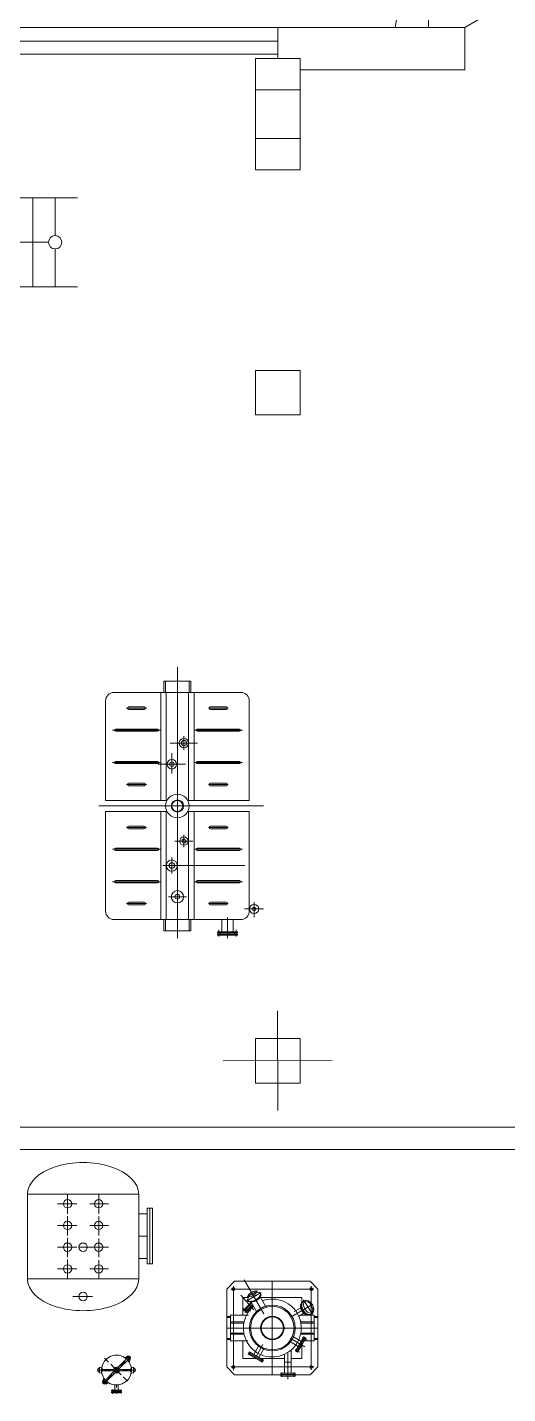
# Model space of a CAD drawing. Header units: millimetres. Extents: x 1663 to 6300, y 431 to 1491.
# Drawn here: x 2832.6 to 2875.7, y 1094.4 to 1217.1 of the extents above; entities that cross this region are included whole.
import ezdxf

# ---------------------------------------------------------------- set-up
doc = ezdxf.new("R2010")
doc.units = ezdxf.units.MM
doc.layers.add('Линия связи (Вновь)', color=3, linetype='Continuous', lineweight=60)
doc.layers.add('Строительный', color=251, linetype='Continuous', lineweight=13)

# ---------------------------------------------------------------- blocks, each defined once
blk = doc.blocks.new('A$C178B2837')
at = {"layer": 'Строительный', "ltscale": 100}
for p, q in [((304.71, 420.51), (301.71, 402.51)), ((304.71, 402.51), (304.71, 420.51)), ((307.96, 402.51), (318.14, 408.39)), ((206.46, 402.51), (291.16, 402.51)), ((307.96, 402.51), (291.16, 402.51)), ((291.16, 402.51), (291.16, 399.71)), ((307.96, 402.51), (307.96, 398.71)), ((231.16, 401.26), (291.16, 401.26)), ((231.16, 400.11), (291.16, 400.11)), ((291.16, 399.71), (289.16, 399.71)), ((289.16, 399.71), (289.16, 389.71)), ((291.16, 399.71), (293.16, 399.71)), ((293.16, 389.71), (293.16, 399.71)), ((307.96, 398.71), (293.16, 398.71)), ((289.16, 396.89), (293.16, 396.89)), ((289.16, 392.54), (293.16, 392.54)), ((289.16, 389.71), (293.16, 389.71)), ((252.69, 387.21), (273.16, 387.21)), ((269.16, 387.21), (269.16, 379.21)), ((271.16, 387.21), (271.16, 383.81)), ((248.96, 383.21), (270.56, 383.21)), ((271.16, 382.61), (271.16, 379.21)), ((245.58, 379.21), (273.16, 379.21)), ((289.16, 367.71), (289.16, 371.71)), ((289.16, 371.71), (293.16, 371.71)), ((293.16, 371.71), (293.16, 367.71)), ((293.16, 367.71), (289.16, 367.71)), ((282.14, 345.07), (282.14, 320.71)), ((280.93, 342.79), (280.93, 343.79)), ((280.93, 343.79), (282.14, 343.79)), ((281.08, 342.79), (281.08, 343.79)), ((283.36, 343.79), (282.14, 343.79)), ((283.21, 342.79), (283.21, 343.79)), ((283.36, 342.79), (283.36, 343.79)), ((276.44, 342.79), (287.84, 342.79)), ((280.64, 342.79), (280.64, 333.09)), ((281.14, 342.79), (281.14, 333.09)), ((283.14, 342.79), (283.14, 333.09)), ((283.64, 342.79), (283.64, 333.09)), ((275.69, 333.09), (275.69, 342.04)), ((277.58, 341.36), (279.36, 341.36)), ((277.77, 341.48), (279.17, 341.48)), ((277.77, 341.24), (279.17, 341.24)), ((286.7, 341.36), (284.93, 341.36)), ((286.52, 341.48), (285.12, 341.48)), ((286.52, 341.24), (285.12, 341.24)), ((288.59, 342.04), (288.59, 333.09)), ((276.31, 339.4), (280.58, 339.4)), ((276.58, 339.5), (280.36, 339.5)), ((276.58, 339.3), (280.36, 339.3)), ((282.73, 337.62), (282.73, 338.87)), ((287.98, 339.4), (283.7, 339.4)), ((287.71, 339.5), (283.93, 339.5)), ((287.71, 339.3), (283.93, 339.3)), ((283.96, 338.24), (281.5, 338.24)), ((276.31, 336.49), (280.58, 336.49)), ((276.58, 336.59), (280.36, 336.59)), ((276.58, 336.39), (280.36, 336.39)), ((282.87, 336.34), (280.41, 336.34)), ((281.64, 335.51), (281.64, 337.32)), ((287.98, 336.49), (283.7, 336.49)), ((287.71, 336.59), (283.93, 336.59)), ((287.71, 336.39), (283.93, 336.39)), ((277.58, 334.53), (279.36, 334.53)), ((277.77, 334.65), (279.17, 334.65)), ((277.77, 334.41), (279.17, 334.41)), ((286.7, 334.53), (284.93, 334.53)), ((286.52, 334.65), (285.12, 334.65)), ((286.52, 334.41), (285.12, 334.41)), ((289.87, 332.59), (275.09, 332.59)), ((281.14, 333.09), (275.69, 333.09)), ((288.59, 333.09), (283.14, 333.09)), ((275.69, 323.14), (275.69, 332.09)), ((281.14, 332.09), (275.69, 332.09)), ((280.64, 332.09), (280.64, 322.39)), ((281.14, 332.09), (281.14, 322.39)), ((283.14, 332.09), (283.14, 322.39)), ((288.59, 332.09), (283.14, 332.09)), ((283.64, 332.09), (283.64, 322.39)), ((288.59, 332.09), (288.59, 323.14)), ((277.58, 330.66), (279.36, 330.66)), ((277.77, 330.78), (279.17, 330.78)), ((277.77, 330.54), (279.17, 330.54)), ((286.7, 330.66), (284.93, 330.66)), ((286.52, 330.78), (285.12, 330.78)), ((286.52, 330.54), (285.12, 330.54)), ((283.54, 329.44), (281.92, 329.44)), ((282.73, 330), (282.73, 328.89)), ((276.31, 328.7), (280.58, 328.7)), ((276.58, 328.8), (280.36, 328.8)), ((276.58, 328.6), (280.36, 328.6)), ((281.64, 327.96), (281.64, 326.53)), ((287.98, 328.7), (283.7, 328.7)), ((287.71, 328.8), (283.93, 328.8)), ((287.71, 328.6), (283.93, 328.6)), ((282.45, 327.24), (280.83, 327.24)), ((282.45, 327.24), (288.2, 327.24)), ((276.31, 325.79), (280.58, 325.79)), ((276.58, 325.89), (280.36, 325.89)), ((276.58, 325.69), (280.36, 325.69)), ((287.98, 325.79), (283.7, 325.79)), ((287.71, 325.89), (283.93, 325.89)), ((287.71, 325.69), (283.93, 325.69)), ((277.77, 323.95), (279.17, 323.95)), ((282.95, 324.44), (281.34, 324.44)), ((286.52, 323.95), (285.12, 323.95)), ((289.03, 323.94), (289.03, 322.61)), ((277.58, 323.83), (279.36, 323.83)), ((277.77, 323.71), (279.17, 323.71)), ((286.7, 323.83), (284.93, 323.83)), ((286.52, 323.71), (285.12, 323.71)), ((289.88, 323.34), (288.18, 323.34)), ((288.59, 323.14), (288.59, 323.14)), ((288.59, 323.14), (288.59, 323.14)), ((288.59, 323.14), (288.59, 323.14)), ((287.84, 322.39), (276.44, 322.39)), ((280.93, 322.39), (280.93, 321.39)), ((281.08, 322.39), (281.08, 321.39)), ((283.21, 322.39), (283.21, 321.39)), ((283.36, 322.39), (283.36, 321.39)), ((286.14, 322.39), (286.14, 321.29)), ((286.64, 322.58), (286.64, 320.71)), ((287.14, 322.39), (287.14, 321.29)), ((280.93, 321.39), (282.14, 321.39)), ((283.36, 321.39), (282.14, 321.39)), ((286.14, 321.29), (285.74, 321.29)), ((285.74, 321.29), (285.74, 321.19)), ((285.74, 321.19), (286.14, 321.19)), ((286.14, 321.09), (285.74, 321.09)), ((285.74, 321.09), (285.74, 320.99)), ((285.74, 320.99), (286.64, 320.99)), ((285.87, 321.46), (285.87, 320.86)), ((286.01, 321.19), (286.01, 321.09)), ((286.14, 321.29), (286.64, 321.29)), ((286.14, 321.19), (286.64, 321.19)), ((286.14, 321.09), (286.64, 321.09)), ((287.14, 321.29), (286.64, 321.29)), ((287.14, 321.19), (286.64, 321.19)), ((287.14, 321.09), (286.64, 321.09)), ((287.54, 320.99), (286.64, 320.99)), ((287.14, 321.29), (287.54, 321.29)), ((287.54, 321.19), (287.14, 321.19)), ((287.14, 321.09), (287.54, 321.09)), ((287.28, 321.19), (287.28, 321.09)), ((287.42, 321.46), (287.42, 320.86)), ((287.54, 321.29), (287.54, 321.19)), ((287.54, 321.09), (287.54, 320.99)), ((291.14, 314.2), (291.17, 305.25)), ((289.16, 307.71), (289.16, 311.71)), ((289.16, 311.71), (293.16, 311.71)), ((293.16, 311.71), (293.16, 307.71)), ((286.26, 309.71), (296.05, 309.73)), ((293.16, 307.71), (289.16, 307.71)), ((346.46, 303.74), (200.29, 303.74)), ((343.56, 301.74), (198.29, 301.74)), ((268.67, 290.12), (268.67, 297.72)), ((268.67, 297.72), (278.67, 297.72)), ((272.27, 295.97), (272.27, 297.7)), ((275.07, 295.97), (275.07, 297.66)), ((278.67, 290.12), (278.67, 297.72)), ((271.36, 296.87), (273.1, 296.87)), ((272.27, 294.02), (272.27, 295.75)), ((274.28, 296.87), (275.95, 296.87)), ((275.07, 294.02), (275.07, 295.71)), ((278.67, 295.96), (279.44, 295.96)), ((279.44, 291.46), (279.44, 296.46)), ((279.44, 296.46), (279.89, 296.46)), ((279.67, 291.46), (279.67, 296.46)), ((279.89, 291.46), (279.89, 296.46)), ((271.36, 294.92), (273.1, 294.92)), ((274.28, 294.92), (275.95, 294.92)), ((272.27, 292.07), (272.27, 293.8)), ((275.07, 292.07), (275.07, 293.76)), ((278.67, 293.96), (279.44, 293.96)), ((271.36, 292.97), (273.1, 292.97)), ((273.29, 292.97), (275.95, 292.97)), ((271.36, 291.02), (273.1, 291.02)), ((272.27, 290.12), (272.27, 291.85)), ((274.28, 291.02), (275.95, 291.02)), ((275.07, 290.12), (275.07, 291.81)), ((278.67, 291.96), (279.44, 291.96)), ((279.44, 291.46), (279.89, 291.46)), ((268.67, 290.12), (278.67, 290.12)), ((286.57, 289.21), (287.27, 289.91)), ((294.07, 289.91), (287.27, 289.91)), ((289.92, 286.99), (288.13, 290.04)), ((290.67, 281.51), (290.67, 289.91)), ((294.77, 289.21), (294.07, 289.91)), ((272.76, 288.54), (274.5, 288.54)), ((286.57, 289.21), (286.57, 285.71)), ((290.67, 289.21), (286.93, 289.21)), ((287.18, 289.47), (287.18, 285.71)), ((289.02, 287.34), (287.84, 288.66)), ((288.53, 288.46), (288.02, 288.46)), ((288.02, 288.46), (288.02, 286.86)), ((289.67, 288.89), (288.38, 288.14)), ((289.34, 289.04), (288.41, 288.5)), ((288.87, 288.77), (288.79, 288.91)), ((288.82, 288.56), (288.9, 288.44)), ((289.08, 288.72), (289.15, 288.59)), ((290.07, 287.67), (289.58, 288.5)), ((293.32, 288.46), (289.6, 288.46)), ((290.67, 289.21), (294.4, 289.21)), ((293.32, 288.46), (293.32, 288.02)), ((294.17, 289.47), (294.17, 285.71)), ((294.77, 289.21), (294.77, 285.71)), ((288.13, 287.37), (288.06, 287.45)), ((288.08, 287.32), (288.76, 288)), ((288.14, 287.26), (288.08, 287.32)), ((288.42, 287.09), (288.13, 287.37)), ((288.14, 287.26), (288.81, 287.94)), ((288.24, 287.16), (288.88, 287.82)), ((288.29, 287.11), (288.24, 287.16)), ((288.38, 287.31), (288.29, 287.41)), ((288.56, 287.38), (288.29, 287.11)), ((288.56, 287.38), (288.92, 287.75)), ((288.72, 287.22), (288.56, 287.38)), ((289.25, 287.19), (288.76, 288.02)), ((288.97, 287.68), (288.97, 287.68)), ((290.07, 287.67), (290.14, 287.55)), ((292.49, 286.78), (294.32, 287.84)), ((292.76, 287.26), (292.63, 287.19)), ((292.76, 287.26), (293.22, 287.53)), ((293.52, 288.17), (293.43, 288.1)), ((294.27, 286.94), (293.48, 288.23)), ((286.92, 286.75), (286.57, 286.75)), ((286.92, 286.65), (286.57, 286.65)), ((288.52, 286.86), (286.92, 286.86)), ((286.92, 286.86), (286.92, 285.71)), ((288.13, 286.26), (286.92, 286.26)), ((288.11, 286.16), (286.92, 286.16)), ((293.04, 286.77), (293.5, 287.04)), ((293.2, 286.86), (293.83, 286.86)), ((293.21, 286.26), (294.42, 286.26)), ((293.23, 286.16), (294.42, 286.16)), ((293.32, 286.93), (293.32, 286.86)), ((293.99, 286.86), (294.42, 286.86)), ((294.23, 287), (294.12, 286.92)), ((294.42, 286.86), (294.42, 285.71)), ((294.42, 286.75), (294.77, 286.75)), ((294.42, 286.65), (294.77, 286.65)), ((294.77, 285.71), (286.57, 285.71)), ((286.57, 282.21), (286.57, 285.71)), ((286.92, 284.78), (286.57, 284.78)), ((286.92, 284.68), (286.57, 284.68)), ((286.92, 284.56), (286.92, 285.71)), ((288.11, 285.26), (286.92, 285.26)), ((288.13, 285.16), (286.92, 285.16)), ((286.92, 284.68), (286.92, 284.78)), ((286.92, 284.68), (286.92, 284.68)), ((286.92, 284.68), (286.92, 284.68)), ((287.18, 281.92), (287.18, 285.71)), ((292.26, 284.79), (293.58, 284.03)), ((292.47, 284.97), (293.26, 284.51)), ((293.51, 284.93), (292.76, 283.63)), ((292.84, 283.58), (293.6, 284.88)), ((292.93, 283.53), (293.68, 284.83)), ((293.21, 285.16), (294.42, 285.16)), ((293.23, 285.26), (294.42, 285.26)), ((293.77, 284.65), (293.37, 284.88)), ((293.68, 284.83), (293.51, 284.93)), ((294.17, 281.95), (294.17, 285.71)), ((294.42, 284.56), (294.42, 285.71)), ((294.42, 284.78), (294.77, 284.78)), ((294.42, 284.68), (294.77, 284.68)), ((294.77, 282.21), (294.77, 285.71)), ((288.46, 284.56), (286.92, 284.56)), ((288.02, 282.96), (288.02, 284.56)), ((288.49, 283.39), (288.58, 283.56)), ((289.84, 282.73), (288.53, 283.47)), ((289.89, 282.82), (288.58, 283.56)), ((288.75, 283.53), (288.6, 283.26)), ((289.44, 284.08), (289.01, 283.32)), ((289.82, 284.22), (289.1, 282.94)), ((289.46, 283.06), (289.91, 283.84)), ((292.07, 281.13), (292.07, 283.52)), ((293, 284.06), (292.21, 284.52)), ((292.37, 281.65), (292.37, 283.75)), ((293.13, 283.55), (292.73, 283.78)), ((292.93, 283.53), (292.76, 283.63)), ((293, 284.06), (293.26, 284.51)), ((293.32, 282.96), (293.32, 284.2)), ((293.53, 284.56), (294.42, 284.56)), ((275.96, 282.64), (275.59, 283.01)), ((276.05, 282.55), (276.05, 282.55)), ((276.52, 282.08), (276.15, 282.45)), ((276.83, 282.19), (277.6, 282.96)), ((277.71, 282.86), (276.93, 282.09)), ((276.95, 282.21), (276.95, 282.21)), ((277.05, 282.31), (277.43, 282.69)), ((277.41, 283.05), (277.47, 283.1)), ((277.47, 283.1), (277.6, 283.15)), ((277.52, 282.78), (277.52, 282.78)), ((277.65, 283.19), (277.56, 283.1)), ((277.56, 283.1), (277.59, 283.06)), ((277.7, 283.17), (277.57, 283.05)), ((277.66, 283.09), (277.57, 283)), ((277.57, 283.05), (277.59, 283.03)), ((277.57, 283), (277.66, 282.91)), ((277.58, 283.16), (277.72, 283.03)), ((277.64, 283.14), (277.61, 283.11)), ((277.62, 282.88), (277.91, 283.17)), ((277.68, 283.15), (277.65, 283.19)), ((277.66, 283.09), (277.74, 283.18)), ((277.74, 282.83), (277.66, 282.91)), ((277.67, 283.17), (277.69, 283.17)), ((277.72, 283.15), (277.7, 283.17)), ((277.74, 283.18), (277.83, 283.09)), ((277.83, 282.91), (277.74, 282.83)), ((277.75, 283), (277.75, 283)), ((277.77, 282.97), (277.91, 282.83)), ((277.79, 282.83), (277.77, 282.85)), ((277.78, 283.14), (277.79, 283.15)), ((277.9, 283.05), (277.79, 283.15)), ((277.91, 282.96), (277.79, 282.83)), ((277.79, 282.67), (277.84, 282.73)), ((277.92, 283), (277.83, 283.09)), ((277.83, 282.91), (277.92, 283)), ((277.84, 282.73), (277.91, 282.95)), ((277.9, 283.05), (277.88, 283.04)), ((277.9, 282.98), (277.91, 282.96)), ((287.27, 281.51), (286.57, 282.21)), ((290.67, 282.21), (286.94, 282.21)), ((289.23, 282.96), (288.02, 282.96)), ((289.79, 282.65), (288.49, 283.39)), ((289.79, 282.65), (288.49, 283.39)), ((289.78, 282.94), (289.63, 282.68)), ((291.77, 282.96), (289.64, 282.96)), ((289.79, 282.65), (289.89, 282.82)), ((290.67, 282.21), (294.42, 282.21)), ((291.77, 281.65), (291.77, 283.36)), ((292.37, 282.65), (291.77, 282.65)), ((293.32, 282.96), (292.37, 282.96)), ((294.07, 281.51), (294.77, 282.21)), ((275.33, 281.93), (274.93, 281.93)), ((275.28, 282.2), (275.07, 282.09)), ((275.28, 281.66), (275.07, 281.77)), ((275.15, 282.2), (275.15, 281.66)), ((275.36, 282.2), (275.28, 282.2)), ((275.36, 281.66), (275.28, 281.66)), ((275.33, 281.93), (275.33, 281.86)), ((275.33, 281.85), (275.33, 281.86)), ((275.34, 281.84), (275.33, 281.85)), ((275.34, 281.83), (275.34, 281.84)), ((275.35, 281.82), (275.34, 281.83)), ((275.37, 281.82), (275.35, 281.82)), ((275.37, 281.82), (275.38, 281.82)), ((275.39, 281.83), (275.38, 281.82)), ((275.4, 281.83), (275.39, 281.83)), ((275.41, 281.84), (275.4, 281.83)), ((275.42, 281.85), (275.41, 281.84)), ((275.41, 281.04), (275.79, 280.66)), ((276.51, 282), (275.42, 282)), ((275.42, 282), (275.42, 281.93)), ((275.42, 281.93), (275.42, 281.86)), ((276.51, 281.86), (275.42, 281.86)), ((275.42, 281.86), (275.42, 281.85)), ((275.5, 281.13), (275.43, 280.91)), ((275.44, 280.9), (275.55, 281.02)), ((275.46, 281.93), (275.46, 281.93)), ((275.55, 281.19), (275.5, 281.13)), ((275.55, 281.02), (275.71, 280.97)), ((276.13, 281.93), (275.6, 281.93)), ((275.65, 281.03), (275.64, 281.03)), ((275.67, 281.03), (275.65, 281.03)), ((275.68, 281.04), (275.67, 281.03)), ((276.41, 281.77), (275.68, 281.04)), ((275.78, 280.94), (276.51, 281.67)), ((275.82, 281.08), (275.82, 281.08)), ((275.91, 281.17), (276.29, 281.55)), ((276.27, 281.93), (276.27, 281.93)), ((276.38, 281.65), (276.39, 281.65)), ((276.94, 281.93), (276.4, 281.93)), ((276.42, 281.83), (276.41, 281.86)), ((276.42, 281.78), (276.41, 281.77)), ((276.41, 281.77), (276.41, 281.77)), ((276.42, 281.83), (276.42, 281.86)), ((276.42, 281.79), (276.42, 281.83)), ((276.42, 281.79), (276.42, 281.78)), ((276.48, 281.74), (276.86, 282.12)), ((276.48, 282), (276.5, 282.04)), ((276.5, 282.04), (276.53, 282.07)), ((276.51, 281.67), (276.52, 281.67)), ((276.52, 281.67), (276.53, 281.68)), ((276.53, 281.68), (276.54, 281.68)), ((276.62, 281.98), (276.62, 281.98)), ((277.09, 281.51), (276.71, 281.89)), ((276.82, 282.18), (276.81, 282.18)), ((276.84, 281.82), (276.81, 281.79)), ((276.83, 282.19), (276.82, 282.18)), ((276.82, 282.18), (276.82, 282.18)), ((276.83, 282), (277.92, 282)), ((276.83, 281.86), (277.92, 281.86)), ((276.87, 281.86), (276.84, 281.82)), ((276.92, 282.07), (276.93, 282.08)), ((276.92, 282.06), (276.92, 282.07)), ((276.92, 282.06), (276.92, 282.03)), ((276.92, 282.03), (276.92, 282)), ((276.92, 282.02), (276.93, 282)), ((276.93, 282.08), (276.93, 282.09)), ((277.07, 281.93), (277.07, 281.93)), ((277.19, 281.41), (277.19, 281.41)), ((277.74, 281.93), (277.2, 281.93)), ((277.65, 280.95), (277.28, 281.32)), ((277.87, 281.93), (277.87, 281.93)), ((277.92, 282.01), (277.93, 282.02)), ((277.92, 282), (277.92, 282.01)), ((277.92, 281.93), (277.92, 282)), ((277.92, 281.86), (277.92, 281.93)), ((277.93, 282.03), (277.94, 282.04)), ((277.93, 282.02), (277.93, 282.03)), ((277.94, 282.04), (277.96, 282.04)), ((277.97, 282.04), (277.96, 282.04)), ((277.97, 281.82), (277.96, 281.82)), ((277.97, 282.04), (277.98, 282.04)), ((277.98, 281.82), (277.97, 281.82)), ((277.98, 282.2), (278.06, 282.2)), ((277.98, 282.04), (277.99, 282.03)), ((277.99, 281.83), (277.98, 281.82)), ((277.98, 281.66), (278.06, 281.66)), ((277.99, 282.03), (278, 282.02)), ((278, 281.84), (277.99, 281.83)), ((278, 282.02), (278.01, 282.01)), ((278.01, 281.85), (278, 281.84)), ((278.01, 282.01), (278.01, 282)), ((278.01, 281.93), (278.01, 282)), ((278.4, 281.93), (278.01, 281.93)), ((278.01, 281.93), (278.01, 281.86)), ((278.01, 281.86), (278.01, 281.85)), ((278.06, 282.2), (278.27, 282.09)), ((278.06, 281.66), (278.27, 281.77)), ((278.19, 282.2), (278.19, 281.66)), ((294.07, 281.51), (287.27, 281.51)), ((292.13, 281.65), (291.43, 281.65)), ((291.43, 281.65), (291.43, 281.55)), ((291.43, 281.55), (292.07, 281.55)), ((291.63, 281.51), (291.43, 281.51)), ((291.43, 281.51), (291.43, 281.38)), ((291.43, 281.38), (292.07, 281.38)), ((291.53, 281.32), (291.53, 281.71)), ((291.77, 281.55), (291.63, 281.55)), ((291.63, 281.55), (291.63, 281.51)), ((292.01, 281.65), (292.71, 281.65)), ((292.71, 281.55), (292.07, 281.55)), ((292.71, 281.38), (292.07, 281.38)), ((292.5, 281.55), (292.5, 281.51)), ((292.5, 281.51), (292.71, 281.51)), ((292.61, 281.32), (292.61, 281.71)), ((292.71, 281.65), (292.71, 281.55)), ((292.71, 281.51), (292.71, 281.38)), ((275.43, 280.69), (275.72, 280.98)), ((275.48, 280.74), (275.44, 280.9)), ((275.64, 280.7), (275.48, 280.74)), ((275.75, 280.81), (275.64, 280.7)), ((275.87, 280.76), (275.65, 280.69)), ((275.71, 280.97), (275.75, 280.81)), ((275.77, 280.93), (275.78, 280.94)), ((275.77, 280.91), (275.77, 280.93)), ((275.77, 280.9), (275.77, 280.91)), ((275.93, 280.81), (275.87, 280.76)), ((276.67, 280.14), (276.22, 280.14)), ((276.22, 280.14), (276.22, 280.05)), ((276.22, 280.05), (276.67, 280.05)), ((276.22, 279.96), (276.67, 279.97)), ((276.22, 279.88), (276.22, 279.96)), ((276.67, 279.88), (276.22, 279.88)), ((276.3, 280.18), (276.3, 280.04)), ((276.3, 279.99), (276.3, 280)), ((276.3, 279.95), (276.3, 279.81)), ((276.37, 280.02), (276.33, 280.05)), ((276.33, 279.97), (276.37, 280)), ((276.37, 280), (276.37, 280.02)), ((276.37, 280.02), (276.67, 280.02)), ((276.37, 280), (276.67, 280)), ((276.53, 280.14), (276.53, 280.6)), ((276.67, 280.63), (276.67, 280.36)), ((276.67, 280.23), (276.67, 280.23)), ((276.67, 280.14), (277.12, 280.14)), ((276.67, 280.09), (276.67, 279.82)), ((277.12, 280.05), (276.67, 280.05)), ((276.97, 280.02), (276.67, 280.02)), ((276.97, 280), (276.67, 280)), ((277.12, 279.96), (276.67, 279.97)), ((276.67, 279.88), (277.12, 279.88)), ((276.81, 280.14), (276.81, 280.6)), ((276.97, 280.02), (277.01, 280.05)), ((276.97, 280), (276.97, 280.02)), ((277.01, 279.96), (276.97, 280)), ((277.04, 280.16), (277.04, 280.04)), ((277.04, 280), (277.04, 280.01)), ((277.04, 279.96), (277.04, 279.85)), ((277.12, 280.14), (277.12, 280.05)), ((277.12, 279.88), (277.12, 279.96))]:
    blk.add_line(p, q, dxfattribs=at)
for centre, radius in [((271.16, 383.21), 0.6), ((282.73, 338.24), 0.42), ((282.73, 338.24), 0.24), ((281.64, 336.34), 0.43), ((281.64, 336.34), 0.2), ((282.14, 332.59), 1.06), ((282.14, 332.59), 0.55), ((282.14, 332.59), 0.5), ((282.73, 329.44), 0.381), ((282.73, 329.44), 0.172), ((281.64, 327.24), 0.5), ((281.64, 327.24), 0.25), ((282.14, 324.44), 0.55), ((282.14, 324.44), 0.22), ((289.03, 323.34), 0.416), ((289.03, 323.34), 0.162), ((272.27, 296.87), 0.375), ((275.07, 296.87), 0.375), ((272.27, 294.92), 0.375), ((275.07, 294.92), 0.375), ((272.27, 292.97), 0.375), ((273.67, 292.97), 0.375), ((275.07, 292.97), 0.375), ((272.27, 291.02), 0.375), ((275.07, 291.02), 0.375), ((273.67, 288.54), 0.375), ((287.17, 289.21), 0.125), ((294.17, 289.21), 0.125), ((290.67, 285.71), 2.05), ((290.67, 285.71), 1.95), ((290.67, 285.71), 1.05), ((290.67, 285.71), 1), ((287.17, 282.21), 0.125), ((294.17, 282.21), 0.125)]:
    blk.add_circle(centre, radius, dxfattribs=at)
for centre, radius, start, end in [((276.44, 342.04), 0.75, 90, 180), ((287.84, 342.04), 0.75, 0, 90), ((277.77, 341.36), 0.12, 90, 270), ((279.17, 341.36), 0.12, 270, 90), ((285.12, 341.36), 0.12, 90, 270), ((286.52, 341.36), 0.12, 270, 90), ((276.58, 339.4), 0.1, 90, 270), ((280.36, 339.4), 0.1, 270, 90), ((283.93, 339.4), 0.1, 90, 270), ((287.71, 339.4), 0.1, 270, 90), ((276.58, 336.49), 0.1, 90, 270), ((280.36, 336.49), 0.1, 270, 90), ((283.93, 336.49), 0.1, 90, 270), ((287.71, 336.49), 0.1, 270, 90), ((277.77, 334.53), 0.12, 90, 270), ((279.17, 334.53), 0.12, 270, 90), ((285.12, 334.53), 0.12, 90, 270), ((286.52, 334.53), 0.12, 270, 90), ((277.77, 330.66), 0.12, 90, 270), ((279.17, 330.66), 0.12, 270, 90), ((285.12, 330.66), 0.12, 90, 270), ((286.52, 330.66), 0.12, 270, 90), ((276.58, 328.7), 0.1, 90, 270), ((280.36, 328.7), 0.1, 270, 90), ((283.93, 328.7), 0.1, 90, 270), ((287.71, 328.7), 0.1, 270, 90), ((276.58, 325.79), 0.1, 90, 270), ((280.36, 325.79), 0.1, 270, 90), ((283.93, 325.79), 0.1, 90, 270), ((287.71, 325.79), 0.1, 270, 90), ((277.77, 323.83), 0.12, 90, 270), ((279.17, 323.83), 0.12, 270, 90), ((285.12, 323.83), 0.12, 90, 270), ((286.52, 323.83), 0.12, 270, 90), ((276.44, 323.14), 0.75, 180, 270), ((287.84, 323.14), 0.75, 270, 0), ((290.67, 285.71), 2.6, 130.9141, 109.8889)]:
    blk.add_arc(centre, radius, start, end, dxfattribs=at)
at = {"layer": 'Строительный', "ltscale": 100, "extrusion": (0, 0, -1)}
for centre, major_axis, ratio, start_param, end_param in [((273.67, 297.72), (-5, 0), 0.571, 0, 3.141593), ((289.03, 288.51), (0.558, 0.327), 0.456858, 5.365801, 10.342162)]:
    blk.add_ellipse(centre, major_axis=major_axis, ratio=ratio, start_param=start_param, end_param=end_param, dxfattribs=at)
at = {"layer": 'Строительный', "ltscale": 100}
for centre, major_axis, ratio, start_param, end_param in [((273.67, 290.12), (-5, 0), 0.571, 0, 3.141593), ((289.04, 288.49), (-0.56, -0.327), 0.504652, -0.10149, 3.232617), ((289.05, 288.47), (-0.571, -0.308), 0.541558, -0.054123, 3.218615), ((289.04, 288.49), (-0.561, -0.329), 0.503076, 10.995574, 10.995593), ((289.05, 288.47), (-0.56, -0.328), 0.534337, 4.712365, 4.712389), ((293.75, 287.49), (0.348, -0.59), 0.704981, 3.072455, 6.332972), ((293.8, 287.52), (-0.355, 0.587), 0.704232, 0.043693, 3.04547), ((293.85, 287.56), (-0.355, 0.587), 0.704232, 0.154195, 6.221805)]:
    blk.add_ellipse(centre, major_axis=major_axis, ratio=ratio, start_param=start_param, end_param=end_param, dxfattribs=at)
for centre, major_axis, ratio in [((288.87, 288.78), (-0.379, -0.222), 0.355183), ((293.88, 287.59), (-0.298, 0.511), 0.566206)]:
    blk.add_ellipse(centre, major_axis=major_axis, ratio=ratio, dxfattribs=at)
for points in [[(275.33, 282.02), (275.42, 283.14), (276.72, 283.67), (277.57, 282.93)], [(276.54, 281.8), (276.38, 281.98), (276.62, 282.22), (276.8, 282.06)], [(276.41, 282), (276.45, 282.15), (276.62, 282.24), (276.77, 282.18)], [(277.61, 283.11), (277.59, 283.13), (277.62, 283.15), (277.63, 283.14)], [(277.63, 283.14), (277.65, 283.12), (277.63, 283.1), (277.61, 283.11)], [(277.67, 282.82), (277.87, 282.6), (277.99, 282.31), (278.01, 282.02)], [(277.69, 283.17), (277.83, 283.22), (277.96, 283.09), (277.91, 282.95)], [(275.07, 281.77), (274.94, 281.84), (274.94, 282.02), (275.07, 282.09)], [(275.12, 281.9), (275.08, 281.94), (275.14, 282), (275.18, 281.96)], [(275.18, 281.96), (275.22, 281.92), (275.16, 281.86), (275.12, 281.9)], [(275.33, 281.93), (275.33, 281.98), (275.31, 282.05), (275.38, 282.04)], [(275.67, 281.03), (275.47, 281.26), (275.35, 281.54), (275.33, 281.84)], [(275.48, 280.72), (275.34, 280.85), (275.46, 281.07), (275.64, 281.03)], [(275.38, 282.04), (275.41, 282.04), (275.42, 282.02), (275.42, 282)], [(275.53, 280.79), (275.45, 280.88), (275.57, 281), (275.66, 280.92)], [(278.01, 281.84), (277.92, 280.72), (276.62, 280.19), (275.77, 280.93)], [(276.57, 281.83), (276.44, 281.97), (276.63, 282.16), (276.77, 282.03)], [(276.53, 282.07), (276.61, 282.14), (276.7, 282.18), (276.81, 282.18)], [(276.8, 282.06), (276.95, 281.88), (276.72, 281.64), (276.54, 281.8)], [(276.81, 281.79), (276.74, 281.72), (276.63, 281.67), (276.54, 281.68)], [(276.77, 282.03), (276.9, 281.89), (276.71, 281.7), (276.57, 281.83)], [(276.93, 281.86), (276.89, 281.71), (276.72, 281.62), (276.57, 281.68)], [(277.96, 281.82), (277.93, 281.82), (277.92, 281.84), (277.92, 281.86)], [(278.16, 281.9), (278.12, 281.94), (278.18, 282), (278.22, 281.96)], [(278.22, 281.96), (278.26, 281.92), (278.2, 281.86), (278.16, 281.9)], [(278.27, 282.09), (278.4, 282.02), (278.4, 281.84), (278.27, 281.77)], [(275.77, 280.9), (275.81, 280.73), (275.61, 280.61), (275.48, 280.72)], [(275.66, 280.92), (275.74, 280.83), (275.62, 280.71), (275.53, 280.79)]]:
    blk.add_open_spline(points, degree=3, dxfattribs=at)

msp = doc.modelspace()

# ---------------------------------------------------------------- block references
at = {"layer": 'Линия связи (Вновь)'}
msp.add_blockref('A$C178B2837', (2563.9, 814.59), dxfattribs=at)

doc.saveas('drawing.dxf')
